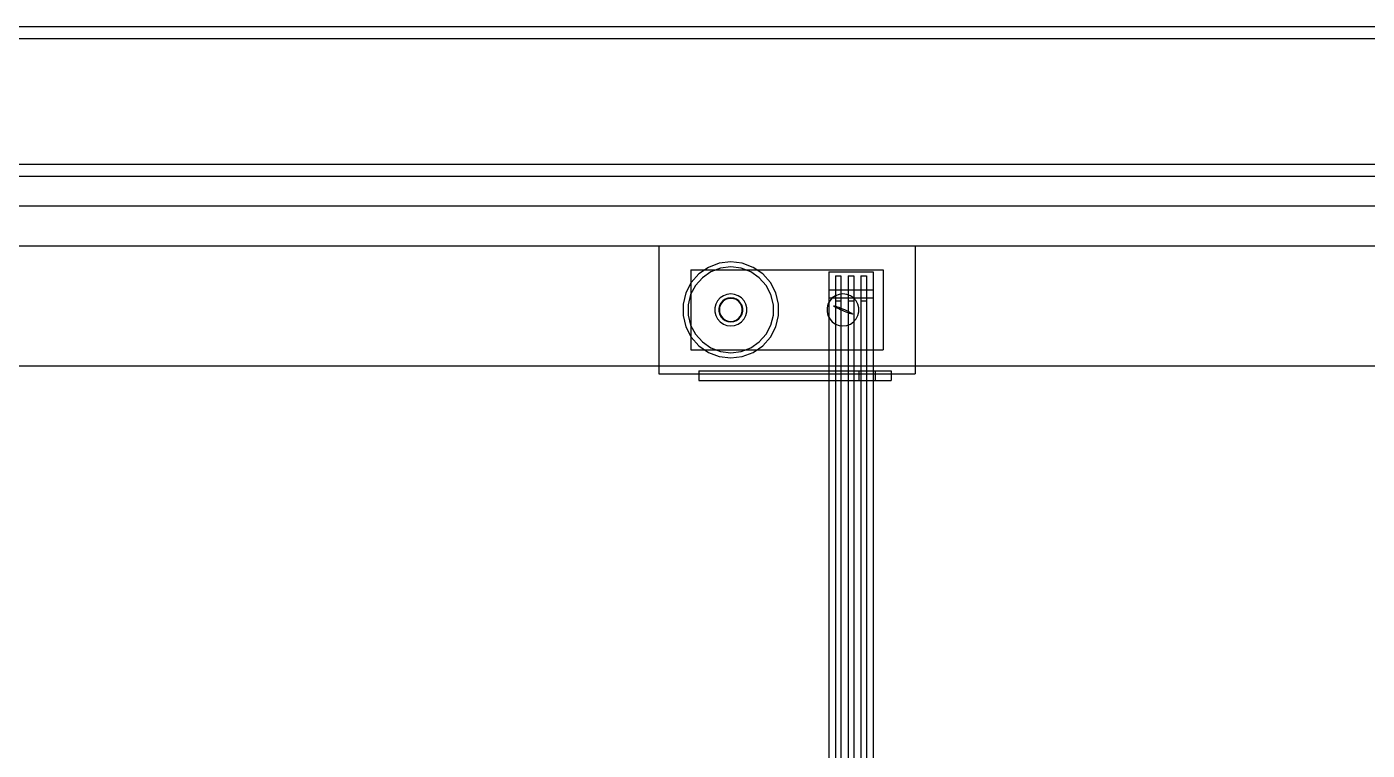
# Model space of a CAD drawing. Header units: millimetres. Extents: x -1355 to 669, y -1138 to 733.
# Drawn here: x 205.1 to 372.4, y -249.2 to -158.8 of the extents above; entities that cross this region are included whole.
import ezdxf

# ---------------------------------------------------------------- set-up
doc = ezdxf.new("R2010")
doc.units = ezdxf.units.MM
doc.layers.add('HIDDEN', color=8, linetype='Continuous')
doc.layers.add('VISIBLE', color=7, linetype='Continuous')

msp = doc.modelspace()

# ---------------------------------------------------------------- linework, layer by layer
at = {"layer": 'HIDDEN'}
for points in [[(522.35, -158.85), (-26.85, -158.85)], [(522.35, -160.35), (-26.85, -160.35)], [(522.35, -160.35), (-26.85, -160.35)], [(522.35, -176.05), (-26.85, -176.05)], [(522.35, -176.05), (-26.85, -176.05)], [(522.35, -177.55), (-26.85, -177.55)], [(-500, -181.2), (500, -181.2)], [(-500, -181.2), (500, -181.2)], [(-500, -181.2), (500, -181.2)], [(-500, -181.2), (500, -181.2)], [(-500, -181.2), (500, -181.2)], [(-500, -181.2), (500, -181.2)], [(-500, -181.2), (500, -181.2)], [(-500, -186.2), (500, -186.2)], [(-500, -186.2), (500, -186.2)], [(3.75, -186.2), (496.25, -186.2)], [(3.75, -186.2), (496.25, -186.2)], [(284, -186.2), (316, -186.2)], [(284, -186.2), (316, -186.2)], [(284, -186.2), (284, -202.2)], [(284, -186.2), (284, -202.2)], [(316, -186.2), (316, -202.2)], [(316, -186.2), (316, -202.2)], [(290.21, -188.89), (289.02, -189.71)], [(291.56, -188.37), (290.21, -188.89)], [(291.72, -188.99), (290.51, -189.45)], [(293, -188.2), (291.56, -188.37)], [(293, -188.84), (291.72, -188.99)], [(294.44, -188.37), (293, -188.2)], [(294.28, -188.99), (293, -188.84)], [(295.49, -189.45), (294.28, -188.99)], [(295.79, -188.89), (294.44, -188.37)], [(296.98, -189.71), (295.79, -188.89)], [(288, -189.2), (312, -189.2)], [(288, -189.2), (312, -189.2)], [(288, -189.2), (288, -199.2)], [(288, -189.2), (288, -199.2)], [(289.02, -189.71), (288.06, -190.79)], [(289.45, -190.19), (288.59, -191.15)], [(290.51, -189.45), (289.45, -190.19)], [(296.55, -190.19), (295.49, -189.45)], [(297.41, -191.15), (296.55, -190.19)], [(297.94, -190.79), (296.98, -189.71)], [(305.25, -189.45), (310.75, -189.45)], [(305.25, -189.45), (310.75, -189.45)], [(305.25, -189.45), (305.25, -351.95)], [(305.25, -189.45), (305.25, -351.95)], [(306.05, -189.95), (306.75, -189.95)], [(306.05, -189.95), (306.75, -189.95)], [(306.05, -189.95), (306.05, -351.45)], [(306.05, -189.95), (306.05, -351.45)], [(306.75, -189.95), (306.75, -351.45)], [(306.75, -189.95), (306.75, -351.45)], [(307.65, -189.95), (308.35, -189.95)], [(307.65, -189.95), (308.35, -189.95)], [(307.65, -189.95), (307.65, -351.45)], [(307.65, -189.95), (307.65, -351.45)], [(308.35, -189.95), (308.35, -351.45)], [(308.35, -189.95), (308.35, -351.45)], [(309.25, -189.95), (309.95, -189.95)], [(309.25, -189.95), (309.95, -189.95)], [(309.25, -189.95), (309.25, -351.45)], [(309.25, -189.95), (309.25, -351.45)], [(309.95, -189.95), (309.95, -351.45)], [(309.95, -189.95), (309.95, -351.45)], [(310.75, -189.45), (310.75, -351.95)], [(310.75, -189.45), (310.75, -351.95)], [(312, -189.2), (312, -199.2)], [(312, -189.2), (312, -199.2)], [(287.39, -192.07), (287.04, -193.48)], [(288.06, -190.79), (287.39, -192.07)], [(287.99, -192.3), (287.68, -193.55)], [(288.59, -191.15), (287.99, -192.3)], [(292.52, -192.26), (292.07, -192.43)], [(292.52, -192.26), (292.07, -192.43)], [(292.52, -192.26), (292.07, -192.43)], [(293, -192.2), (292.52, -192.26)], [(293, -192.2), (292.52, -192.26)], [(293, -192.2), (292.52, -192.26)], [(293.48, -192.26), (293, -192.2)], [(293.48, -192.26), (293, -192.2)], [(293.48, -192.26), (293, -192.2)], [(293.93, -192.43), (293.48, -192.26)], [(293.93, -192.43), (293.48, -192.26)], [(293.93, -192.43), (293.48, -192.26)], [(298.01, -192.3), (297.41, -191.15)], [(298.61, -192.07), (297.94, -190.79)], [(298.32, -193.55), (298.01, -192.3)], [(298.96, -193.48), (298.61, -192.07)], [(305.25, -191.7), (310.75, -191.7)], [(305.25, -191.7), (310.75, -191.7)], [(305.25, -191.7), (305.25, -192.7)], [(305.25, -191.7), (305.25, -192.7)], [(306.52, -192.26), (306.07, -192.43)], [(306.52, -192.26), (306.07, -192.43)], [(307, -192.2), (306.52, -192.26)], [(307, -192.2), (306.52, -192.26)], [(307.48, -192.26), (307, -192.2)], [(307.48, -192.26), (307, -192.2)], [(307.93, -192.43), (307.48, -192.26)], [(307.93, -192.43), (307.48, -192.26)], [(310.75, -191.7), (310.75, -192.7)], [(310.75, -191.7), (310.75, -192.7)], [(287.04, -193.48), (287.04, -194.92)], [(287.68, -193.55), (287.68, -194.84)], [(291.13, -193.49), (291.01, -193.96)], [(291.13, -193.49), (291.01, -193.96)], [(291.13, -193.49), (291.01, -193.96)], [(291.01, -193.96), (291.01, -194.44)], [(291.01, -193.96), (291.01, -194.44)], [(291.01, -193.96), (291.01, -194.44)], [(291.35, -193.06), (291.13, -193.49)], [(291.35, -193.06), (291.13, -193.49)], [(291.35, -193.06), (291.13, -193.49)], [(291.67, -192.7), (291.35, -193.06)], [(291.67, -192.7), (291.35, -193.06)], [(291.67, -192.7), (291.35, -193.06)], [(291.6, -193.67), (291.51, -194.02)], [(291.6, -193.67), (291.51, -194.02)], [(291.51, -194.02), (291.51, -194.38)], [(291.51, -194.02), (291.51, -194.38)], [(291.65, -193.69), (291.57, -194.02)], [(291.57, -194.02), (291.57, -194.37)], [(291.77, -193.35), (291.6, -193.67)], [(291.77, -193.35), (291.6, -193.67)], [(291.82, -193.38), (291.65, -193.69)], [(292.07, -192.43), (291.67, -192.7)], [(292.07, -192.43), (291.67, -192.7)], [(292.07, -192.43), (291.67, -192.7)], [(292.01, -193.08), (291.77, -193.35)], [(292.01, -193.08), (291.77, -193.35)], [(292.05, -193.12), (291.82, -193.38)], [(292.3, -192.87), (292.01, -193.08)], [(292.3, -192.87), (292.01, -193.08)], [(292.33, -192.92), (292.05, -193.12)], [(292.64, -192.74), (292.3, -192.87)], [(292.64, -192.74), (292.3, -192.87)], [(292.66, -192.8), (292.33, -192.92)], [(293, -192.7), (292.64, -192.74)], [(293, -192.7), (292.64, -192.74)], [(293, -192.76), (292.66, -192.8)], [(293.36, -192.74), (293, -192.7)], [(293.36, -192.74), (293, -192.7)], [(293.34, -192.8), (293, -192.76)], [(293.67, -192.92), (293.34, -192.8)], [(293.7, -192.87), (293.36, -192.74)], [(293.7, -192.87), (293.36, -192.74)], [(293.95, -193.12), (293.67, -192.92)], [(293.99, -193.08), (293.7, -192.87)], [(293.99, -193.08), (293.7, -192.87)], [(294.33, -192.7), (293.93, -192.43)], [(294.33, -192.7), (293.93, -192.43)], [(294.33, -192.7), (293.93, -192.43)], [(294.18, -193.38), (293.95, -193.12)], [(294.23, -193.35), (293.99, -193.08)], [(294.23, -193.35), (293.99, -193.08)], [(294.35, -193.69), (294.18, -193.38)], [(294.4, -193.67), (294.23, -193.35)], [(294.4, -193.67), (294.23, -193.35)], [(294.65, -193.06), (294.33, -192.7)], [(294.65, -193.06), (294.33, -192.7)], [(294.65, -193.06), (294.33, -192.7)], [(294.43, -194.02), (294.35, -193.69)], [(294.49, -194.02), (294.4, -193.67)], [(294.49, -194.02), (294.4, -193.67)], [(294.43, -194.37), (294.43, -194.02)], [(294.49, -194.38), (294.49, -194.02)], [(294.49, -194.38), (294.49, -194.02)], [(294.87, -193.49), (294.65, -193.06)], [(294.87, -193.49), (294.65, -193.06)], [(294.87, -193.49), (294.65, -193.06)], [(294.99, -193.96), (294.87, -193.49)], [(294.99, -193.96), (294.87, -193.49)], [(294.99, -193.96), (294.87, -193.49)], [(294.99, -194.44), (294.99, -193.96)], [(294.99, -194.44), (294.99, -193.96)], [(294.99, -194.44), (294.99, -193.96)], [(298.32, -194.84), (298.32, -193.55)], [(298.96, -194.92), (298.96, -193.48)], [(305.13, -193.49), (305.01, -193.96)], [(305.13, -193.49), (305.01, -193.96)], [(305.01, -193.96), (305.01, -194.44)], [(305.01, -193.96), (305.01, -194.44)], [(305.35, -193.06), (305.13, -193.49)], [(305.35, -193.06), (305.13, -193.49)], [(305.25, -192.7), (310.75, -192.7)], [(305.25, -192.7), (310.75, -192.7)], [(305.67, -192.7), (305.35, -193.06)], [(305.67, -192.7), (305.35, -193.06)], [(306.07, -192.43), (305.67, -192.7)], [(306.07, -192.43), (305.67, -192.7)], [(305.81, -193.68), (305.86, -193.68)], [(305.81, -193.68), (305.81, -193.68)], [(305.81, -193.7), (305.81, -193.68)], [(305.86, -193.74), (305.81, -193.7)], [(305.86, -193.68), (305.96, -193.7)], [(305.96, -193.8), (305.86, -193.74)], [(305.96, -193.7), (306.1, -193.74)], [(306.1, -193.88), (305.96, -193.8)], [(306.05, -192.7), (306.75, -192.7)], [(306.05, -192.7), (306.75, -192.7)], [(306.05, -192.7), (306.05, -193.05)], [(306.05, -192.7), (306.05, -193.05)], [(306.05, -193.05), (306.75, -193.05)], [(306.05, -193.05), (306.75, -193.05)], [(306.1, -193.74), (306.27, -193.8)], [(306.27, -193.97), (306.1, -193.88)], [(306.27, -193.8), (306.48, -193.88)], [(306.48, -194.07), (306.27, -193.97)], [(306.48, -193.88), (306.71, -193.97)], [(306.71, -193.97), (306.95, -194.07)], [(306.75, -192.7), (306.75, -193.05)], [(306.75, -192.7), (306.75, -193.05)], [(306.95, -194.07), (307.19, -194.17)], [(307.65, -192.7), (308.35, -192.7)], [(307.65, -192.7), (308.35, -192.7)], [(307.65, -192.7), (307.65, -193.05)], [(307.65, -192.7), (307.65, -193.05)], [(307.65, -193.05), (308.35, -193.05)], [(307.65, -193.05), (308.35, -193.05)], [(308.33, -192.7), (307.93, -192.43)], [(308.33, -192.7), (307.93, -192.43)], [(308.65, -193.06), (308.33, -192.7)], [(308.65, -193.06), (308.33, -192.7)], [(308.35, -192.7), (308.35, -193.05)], [(308.35, -192.7), (308.35, -193.05)], [(308.87, -193.49), (308.65, -193.06)], [(308.87, -193.49), (308.65, -193.06)], [(308.99, -193.96), (308.87, -193.49)], [(308.99, -193.96), (308.87, -193.49)], [(308.99, -194.44), (308.99, -193.96)], [(308.99, -194.44), (308.99, -193.96)], [(309.25, -192.7), (309.95, -192.7)], [(309.25, -192.7), (309.95, -192.7)], [(309.25, -192.7), (309.25, -193.05)], [(309.25, -192.7), (309.25, -193.05)], [(309.25, -193.05), (309.95, -193.05)], [(309.25, -193.05), (309.95, -193.05)], [(309.95, -192.7), (309.95, -193.05)], [(309.95, -192.7), (309.95, -193.05)], [(287.04, -194.92), (287.39, -196.33)], [(287.68, -194.84), (287.99, -196.1)], [(291.01, -194.44), (291.13, -194.91)], [(291.01, -194.44), (291.13, -194.91)], [(291.01, -194.44), (291.13, -194.91)], [(291.13, -194.91), (291.35, -195.33)], [(291.13, -194.91), (291.35, -195.33)], [(291.13, -194.91), (291.35, -195.33)], [(291.35, -195.33), (291.67, -195.7)], [(291.35, -195.33), (291.67, -195.7)], [(291.35, -195.33), (291.67, -195.7)], [(291.51, -194.38), (291.6, -194.73)], [(291.51, -194.38), (291.6, -194.73)], [(291.57, -194.37), (291.65, -194.71)], [(291.6, -194.73), (291.77, -195.05)], [(291.6, -194.73), (291.77, -195.05)], [(291.65, -194.71), (291.82, -195.02)], [(291.67, -195.7), (292.07, -195.97)], [(291.67, -195.7), (292.07, -195.97)], [(291.67, -195.7), (292.07, -195.97)], [(291.77, -195.05), (292.01, -195.32)], [(291.77, -195.05), (292.01, -195.32)], [(291.82, -195.02), (292.05, -195.28)], [(292.01, -195.32), (292.3, -195.53)], [(292.01, -195.32), (292.3, -195.53)], [(292.05, -195.28), (292.33, -195.47)], [(292.3, -195.53), (292.64, -195.65)], [(292.3, -195.53), (292.64, -195.65)], [(292.33, -195.47), (292.66, -195.6)], [(292.64, -195.65), (293, -195.7)], [(292.64, -195.65), (293, -195.7)], [(292.66, -195.6), (293, -195.64)], [(293, -195.64), (293.34, -195.6)], [(293, -195.7), (293.36, -195.65)], [(293, -195.7), (293.36, -195.65)], [(293.34, -195.6), (293.67, -195.47)], [(293.36, -195.65), (293.7, -195.53)], [(293.36, -195.65), (293.7, -195.53)], [(293.67, -195.47), (293.95, -195.28)], [(293.7, -195.53), (293.99, -195.32)], [(293.7, -195.53), (293.99, -195.32)], [(293.93, -195.97), (294.33, -195.7)], [(293.93, -195.97), (294.33, -195.7)], [(293.93, -195.97), (294.33, -195.7)], [(293.95, -195.28), (294.18, -195.02)], [(293.99, -195.32), (294.23, -195.05)], [(293.99, -195.32), (294.23, -195.05)], [(294.18, -195.02), (294.35, -194.71)], [(294.23, -195.05), (294.4, -194.73)], [(294.23, -195.05), (294.4, -194.73)], [(294.33, -195.7), (294.65, -195.33)], [(294.33, -195.7), (294.65, -195.33)], [(294.33, -195.7), (294.65, -195.33)], [(294.35, -194.71), (294.43, -194.37)], [(294.4, -194.73), (294.49, -194.38)], [(294.4, -194.73), (294.49, -194.38)], [(294.65, -195.33), (294.87, -194.91)], [(294.65, -195.33), (294.87, -194.91)], [(294.65, -195.33), (294.87, -194.91)], [(294.87, -194.91), (294.99, -194.44)], [(294.87, -194.91), (294.99, -194.44)], [(294.87, -194.91), (294.99, -194.44)], [(298.01, -196.1), (298.32, -194.84)], [(298.61, -196.33), (298.96, -194.92)], [(305.01, -194.44), (305.13, -194.91)], [(305.01, -194.44), (305.13, -194.91)], [(305.13, -194.91), (305.35, -195.33)], [(305.13, -194.91), (305.35, -195.33)], [(305.35, -195.33), (305.67, -195.7)], [(305.35, -195.33), (305.67, -195.7)], [(305.67, -195.7), (306.07, -195.97)], [(305.67, -195.7), (306.07, -195.97)], [(306.71, -194.18), (306.48, -194.07)], [(306.95, -194.28), (306.71, -194.18)], [(307.19, -194.39), (306.95, -194.28)], [(307.19, -194.17), (307.43, -194.28)], [(307.42, -194.48), (307.19, -194.39)], [(307.64, -194.57), (307.42, -194.48)], [(307.43, -194.28), (307.64, -194.38)], [(307.64, -194.38), (307.83, -194.48)], [(307.83, -194.64), (307.64, -194.57)], [(307.83, -194.48), (307.99, -194.56)], [(308, -194.69), (307.83, -194.64)], [(307.93, -195.97), (308.33, -195.7)], [(307.93, -195.97), (308.33, -195.7)], [(307.99, -194.56), (308.1, -194.63)], [(308.13, -194.72), (308, -194.69)], [(308.1, -194.63), (308.17, -194.68)], [(308.19, -194.72), (308.13, -194.72)], [(308.17, -194.68), (308.19, -194.71)], [(308.19, -194.71), (308.19, -194.72)], [(308.19, -194.72), (308.19, -194.72)], [(308.33, -195.7), (308.65, -195.33)], [(308.33, -195.7), (308.65, -195.33)], [(308.65, -195.33), (308.87, -194.91)], [(308.65, -195.33), (308.87, -194.91)], [(308.87, -194.91), (308.99, -194.44)], [(308.87, -194.91), (308.99, -194.44)], [(287.39, -196.33), (288.06, -197.61)], [(287.99, -196.1), (288.59, -197.24)], [(288.59, -197.24), (289.45, -198.21)], [(292.07, -195.97), (292.52, -196.14)], [(292.07, -195.97), (292.52, -196.14)], [(292.07, -195.97), (292.52, -196.14)], [(292.52, -196.14), (293, -196.2)], [(292.52, -196.14), (293, -196.2)], [(292.52, -196.14), (293, -196.2)], [(293, -196.2), (293.48, -196.14)], [(293, -196.2), (293.48, -196.14)], [(293, -196.2), (293.48, -196.14)], [(293.48, -196.14), (293.93, -195.97)], [(293.48, -196.14), (293.93, -195.97)], [(293.48, -196.14), (293.93, -195.97)], [(296.55, -198.21), (297.41, -197.24)], [(297.41, -197.24), (298.01, -196.1)], [(297.94, -197.61), (298.61, -196.33)], [(306.07, -195.97), (306.52, -196.14)], [(306.07, -195.97), (306.52, -196.14)], [(306.52, -196.14), (307, -196.2)], [(306.52, -196.14), (307, -196.2)], [(307, -196.2), (307.48, -196.14)], [(307, -196.2), (307.48, -196.14)], [(307.48, -196.14), (307.93, -195.97)], [(307.48, -196.14), (307.93, -195.97)], [(288.06, -197.61), (289.02, -198.69)], [(289.02, -198.69), (290.21, -199.51)], [(289.45, -198.21), (290.51, -198.95)], [(290.51, -198.95), (291.72, -199.4)], [(294.28, -199.4), (295.49, -198.95)], [(295.49, -198.95), (296.55, -198.21)], [(295.79, -199.51), (296.98, -198.69)], [(296.98, -198.69), (297.94, -197.61)], [(288, -199.2), (312, -199.2)], [(288, -199.2), (312, -199.2)], [(290.21, -199.51), (291.56, -200.02)], [(291.56, -200.02), (293, -200.2)], [(291.72, -199.4), (293, -199.56)], [(293, -199.56), (294.28, -199.4)], [(293, -200.2), (294.44, -200.02)], [(294.44, -200.02), (295.79, -199.51)], [(-500, -201.2), (500, -201.2)], [(-500, -201.2), (500, -201.2)], [(284, -202.2), (316, -202.2)], [(284, -202.2), (316, -202.2)], [(289, -201.8), (311, -201.8)], [(289, -201.8), (311, -201.8)], [(289, -201.8), (289, -203)], [(289, -201.8), (289, -203)], [(309, -201.8), (313, -201.8)], [(309, -201.8), (313, -201.8)], [(309, -201.8), (309, -203)], [(309, -201.8), (309, -203)], [(311, -201.8), (311, -203)], [(311, -201.8), (311, -203)], [(313, -201.8), (313, -203)], [(313, -201.8), (313, -203)], [(289, -203), (311, -203)], [(289, -203), (311, -203)], [(309, -203), (313, -203)], [(309, -203), (313, -203)]]:
    msp.add_lwpolyline(points, dxfattribs=at)
at = {"layer": 'VISIBLE'}
for points in [[(522.35, -158.85), (-8.15, -158.85)], [(522.35, -177.55), (-8.15, -177.55)], [(-500, -181.2), (500, -181.2)]]:
    msp.add_lwpolyline(points, dxfattribs=at)

doc.saveas('drawing.dxf')
